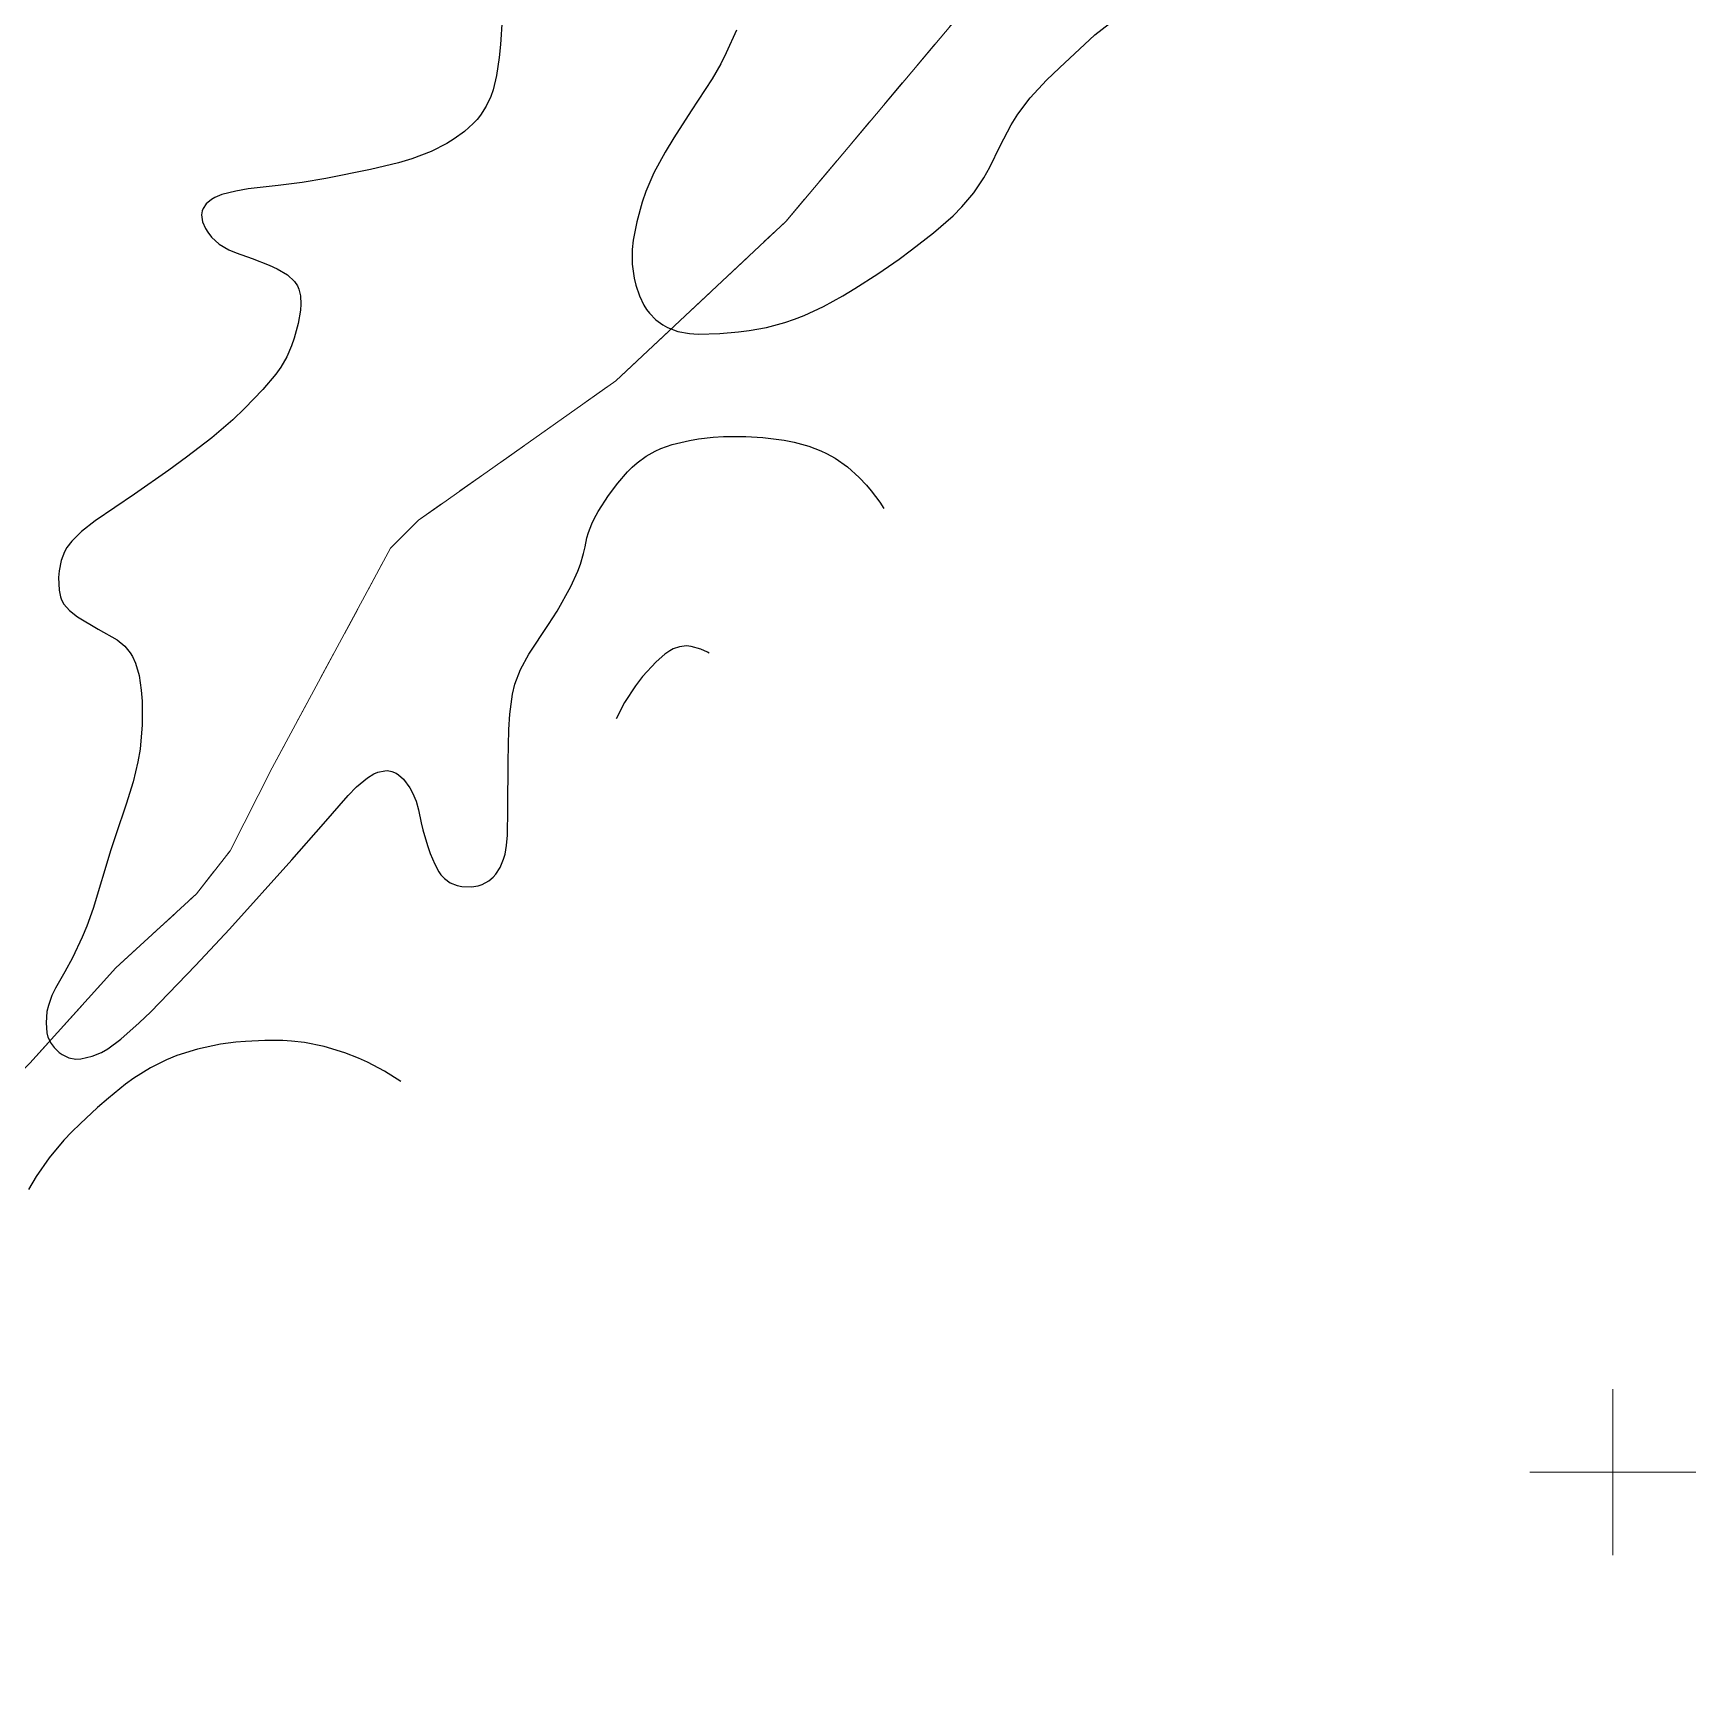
# Model space of a CAD drawing. Header units: metres. Extents: x 545098 to 555652, y 1854398 to 1862642.
# Drawn here: x 551429 to 552030, y 1856920 to 1857521 of the extents above; entities that cross this region are included whole.
import ezdxf

# ---------------------------------------------------------------- set-up
doc = ezdxf.new("R2010")
doc.units = ezdxf.units.M
doc.header["$LTSCALE"] = 6.8
doc.linetypes.add('SHORT_DASHED', pattern=[2.7, 1.5, -1.2])
for name, color, linetype, lineweight in [('1', 7, 'Continuous', 25), ('34', 7, 'Continuous', 13), ('45', 7, 'SHORT_DASHED', 13), ('60', 7, 'Continuous', 13)]:
    doc.layers.add(name, color=color, linetype=linetype, lineweight=lineweight)

msp = doc.modelspace()

# ---------------------------------------------------------------- linework, layer by layer
at = {"layer": '1'}
for points in [[(551683.08, 1857521.62), (551679.37, 1857513.51), (551677.38, 1857509.53), (551674.24, 1857504.05), (551666.66, 1857492.52), (551660.36, 1857482.73), (551657.22, 1857477.52), (551653.14, 1857469.98), (551650.26, 1857463.34), (551648.91, 1857459.38), (551647.03, 1857452.25), (551645.69, 1857445.64), (551645.31, 1857442.31), (551645.32, 1857437.03), (551646.06, 1857431.94), (551646.69, 1857429.35), (551647.95, 1857425.59), (551649.58, 1857422.15), (551650.52, 1857420.61), (551651.56, 1857419.22), (551653.84, 1857416.86), (551656.36, 1857415.03), (551658.13, 1857414.06), (551661.78, 1857412.69), (551666.03, 1857411.87), (551669.17, 1857411.67), (551677, 1857411.9), (551683.83, 1857412.46), (551687.69, 1857412.95), (551693.93, 1857414.08), (551700.58, 1857415.86), (551704.02, 1857417.04), (551707.51, 1857418.43), (551714.54, 1857421.74), (551721.46, 1857425.54), (551725.91, 1857428.2), (551734.12, 1857433.47), (551741.92, 1857438.85), (551746.41, 1857442.14), (551754.29, 1857448.34), (551761.37, 1857454.51), (551764.6, 1857457.71), (551768.91, 1857462.79), (551772.53, 1857468.27), (551774.64, 1857472.08), (551778.48, 1857479.81), (551782.43, 1857487.42), (551784.79, 1857491.25), (551789.27, 1857497.2), (551795.2, 1857503.52), (551799.92, 1857508.03), (551812.61, 1857519.98), (551829.03, 1857532.72)], [(551598.25, 1857525.58), (551597.7, 1857516.41), (551597.26, 1857511.82), (551596.28, 1857505.28), (551595, 1857500.03), (551594.16, 1857497.6), (551592.57, 1857494.17), (551590.5, 1857490.94), (551589.25, 1857489.39), (551587.86, 1857487.88), (551584.66, 1857484.99), (551580.99, 1857482.3), (551578.31, 1857480.65), (551572.57, 1857477.73), (551565.64, 1857475.12), (551560.8, 1857473.68), (551550.67, 1857471.23), (551534.52, 1857467.96), (551525.98, 1857466.6), (551517.24, 1857465.51), (551506.46, 1857464.19), (551501.99, 1857463.45), (551496.89, 1857462.14), (551494.44, 1857461.13), (551493.16, 1857460.4), (551491.28, 1857458.85), (551490.11, 1857457.17), (551489.78, 1857456.27), (551489.58, 1857454.82), (551489.98, 1857452.36), (551491.04, 1857449.89), (551491.8, 1857448.61), (551493.23, 1857446.73), (551496, 1857444.2), (551499.45, 1857442.23), (551502.07, 1857441.14), (551507.9, 1857439.05), (551514.07, 1857436.62), (551516.96, 1857435.26), (551520.63, 1857433.08), (551523.16, 1857430.76), (551524.27, 1857429.11), (551524.79, 1857427.97), (551525.39, 1857425.54), (551525.53, 1857422.55), (551525.36, 1857420.39), (551524.5, 1857415.59), (551523.08, 1857410.2), (551522.15, 1857407.44), (551520.44, 1857403.43), (551518.29, 1857399.72), (551516.5, 1857397.24), (551511.79, 1857391.71), (551505.09, 1857384.74), (551500.86, 1857380.72), (551493.25, 1857374.16), (551484.18, 1857367.14), (551477.73, 1857362.45), (551465.29, 1857353.83), (551451.08, 1857344.15), (551446.16, 1857340.34), (551442.62, 1857336.81), (551440.91, 1857334.52), (551440.03, 1857332.98), (551438.77, 1857329.83), (551438.03, 1857326.1), (551437.85, 1857323.61), (551438.07, 1857319.07), (551438.57, 1857316.6), (551438.97, 1857315.5), (551439.81, 1857313.96), (551441.79, 1857311.74), (551444.77, 1857309.44), (551452.21, 1857304.97), (551459.04, 1857301.04), (551461.81, 1857298.81), (551463.81, 1857296.4), (551464.65, 1857295), (551465.74, 1857292.6), (551466.97, 1857288.23), (551467.77, 1857282.87), (551468.07, 1857278.87), (551468.11, 1857270.35), (551467.35, 1857261.58), (551466.59, 1857257), (551464.85, 1857249.66), (551462.36, 1857241.63), (551458.55, 1857230.53)], [(551458.55, 1857230.53), (551456.74, 1857225.13), (551450.33, 1857203.85), (551448.06, 1857197.52), (551446.42, 1857193.49), (551442.89, 1857186.03), (551440.12, 1857181.03), (551436.78, 1857175.13), (551435.48, 1857172.47), (551434.17, 1857168.82), (551433.67, 1857166.58), (551433.32, 1857162.53), (551433.6, 1857158.96), (551434.03, 1857157.32), (551435.16, 1857155.01), (551436.27, 1857153.55), (551438.12, 1857151.82), (551439.15, 1857151.08), (551441.62, 1857149.89), (551444.16, 1857149.44), (551445.94, 1857149.53), (551449.99, 1857150.45), (551453.42, 1857151.78), (551455.72, 1857153.12), (551460.39, 1857156.59), (551467.01, 1857162.48), (551471.23, 1857166.56), (551487.4, 1857183.26), (551499.65, 1857196.46), (551522.22, 1857221.47), (551533.63, 1857234.53), (551542.6, 1857244.8), (551545.63, 1857247.93), (551549.56, 1857251.19), (551551.89, 1857252.58), (551553.32, 1857253.19), (551555.91, 1857253.75), (551556.8, 1857253.76), (551558.44, 1857253.49), (551559.94, 1857252.86), (551560.86, 1857252.25), (551562.6, 1857250.67), (551564.93, 1857247.51), (551565.93, 1857245.68), (551567.15, 1857242.71), (551568.01, 1857239.57), (551568.99, 1857234.94), (551569.59, 1857232.34), (551571.27, 1857226.63), (551572.28, 1857223.78), (551573.91, 1857219.93), (551575.39, 1857217.21), (551576.17, 1857216.1), (551577.41, 1857214.72), (551579.52, 1857213.19), (551581.98, 1857212.22), (551583.75, 1857211.85), (551587.25, 1857211.72), (551589.63, 1857212.11), (551591.06, 1857212.57), (551593.54, 1857213.92), (551595.1, 1857215.26), (551596, 1857216.31), (551597.55, 1857218.77), (551598.83, 1857221.76), (551599.34, 1857223.54), (551599.91, 1857226.67), (551600.22, 1857230.45), (551600.41, 1857239.86), (551600.52, 1857257.13), (551600.71, 1857268.63), (551601.04, 1857274.18), (551602, 1857281.4), (551602.87, 1857284.99), (551604.91, 1857290.4), (551607.92, 1857295.9), (551615.06, 1857306.59), (551618.18, 1857311.45), (551623.1, 1857320.34), (551625.64, 1857325.87), (551626.66, 1857328.51), (551627.78, 1857332.29), (551628.27, 1857334.7), (551628.96, 1857338.04), (551629.48, 1857339.89), (551630.68, 1857343.05), (551631.55, 1857344.86), (551633, 1857347.52), (551636.79, 1857353.36), (551640.12, 1857357.77), (551643.62, 1857361.81), (551645.37, 1857363.57), (551647.08, 1857365.11), (551650.39, 1857367.57), (551653.59, 1857369.38), (551655.68, 1857370.3), (551659.8, 1857371.7), (551666.04, 1857373.23), (551669.31, 1857373.79), (551674.58, 1857374.37), (551678.39, 1857374.59)], [(551678.39, 1857374.59), (551686.48, 1857374.61), (551692.58, 1857374.26), (551700.29, 1857373.3), (551703.95, 1857372.58), (551709.17, 1857371.15), (551713.55, 1857369.49), (551715.66, 1857368.51), (551718.74, 1857366.8), (551723.19, 1857363.68), (551727.45, 1857359.85), (551730.12, 1857356.99), (551731.81, 1857355), (551734.88, 1857350.91), (551736.34, 1857348.59)], [(551673.23, 1857296.24), (551672.56, 1857296.64), (551670.13, 1857297.74), (551666.62, 1857298.72), (551664.92, 1857298.87), (551662.39, 1857298.6), (551660.13, 1857297.79), (551658.96, 1857297.16), (551657.1, 1857295.88), (551653.98, 1857293.17), (551649.1, 1857287.88), (551646.49, 1857284.49), (551642.59, 1857278.41), (551639.59, 1857272.47)], [(551561.64, 1857141.28), (551555.69, 1857145.08), (551549.61, 1857148.24), (551546.38, 1857149.69), (551541.42, 1857151.65), (551533.98, 1857153.96), (551526.81, 1857155.39), (551522.1, 1857155.91), (551518.94, 1857156.09), (551512.42, 1857156.13), (551505.52, 1857155.81), (551501.94, 1857155.49), (551496.47, 1857154.77), (551488.11, 1857153.03), (551480.63, 1857150.66), (551476.85, 1857149.11), (551471.07, 1857146.2), (551465.13, 1857142.49), (551462.07, 1857140.29), (551455.89, 1857135.32), (551451.99, 1857131.89), (551445.67, 1857125.98), (551442.7, 1857123.05), (551439.82, 1857120.12), (551434.5, 1857113.73), (551429.78, 1857106.91), (551426.99, 1857102.27)]]:
    msp.add_lwpolyline(points, dxfattribs=at)
at = {"layer": '34'}
for points in [[(551573.95, 1857348.53), (551639.41, 1857394.79), (551701.03, 1857452.56), (551779.15, 1857545.56)], [(550834.45, 1856549.3), (550870.93, 1856626.27), (550895.8, 1856664.71), (550922.5, 1856692.12), (550964.38, 1856724.94), (551018.92, 1856758.62), (551074.73, 1856799.61), (551137.51, 1856841.49), (551196.47, 1856877.89), (551230.4, 1856894.48), (551248.68, 1856912.77), (551257.41, 1856928.97), (551293.81, 1856993.08), (551326.28, 1857035.15), (551377.92, 1857098.26), (551427.52, 1857147.89), (551458.58, 1857182.43), (551487.81, 1857209.25), (551499.88, 1857224.81), (551515.09, 1857254.78), (551557.93, 1857334.25), (551568.03, 1857344.35), (551573.95, 1857348.53)]]:
    msp.add_lwpolyline(points, dxfattribs=at)
at = {"layer": '45'}
msp.add_lwpolyline([(551248.68, 1856912.77), (551257.41, 1856928.97), (551293.81, 1856993.08), (551326.28, 1857035.15), (551377.92, 1857098.26), (551427.52, 1857147.89), (551458.58, 1857182.43), (551487.81, 1857209.25), (551499.88, 1857224.81), (551515.09, 1857254.78), (551557.93, 1857334.25), (551568.03, 1857344.35), (551639.41, 1857394.79), (551701.03, 1857452.56), (551779.15, 1857545.56)], dxfattribs=at)
at = {"layer": '60'}
for p, q in [((552000, 1856970), (552000, 1857030)), ((552030, 1857000), (551970, 1857000))]:
    msp.add_line(p, q, dxfattribs=at)

doc.saveas('drawing.dxf')
